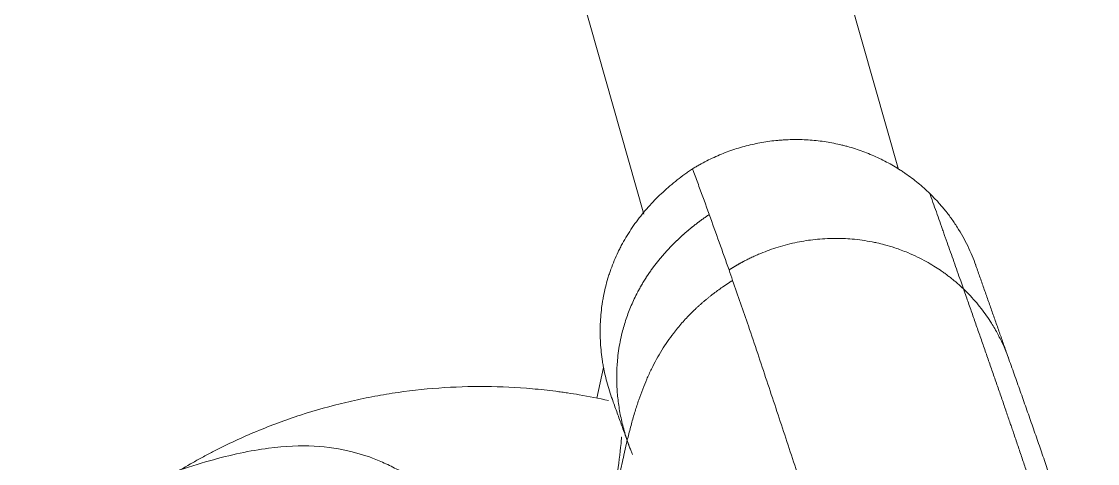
# Model space of a CAD drawing. Header units: millimetres. Extents: x 151130 to 215929, y 2134 to 34533.
# Drawn here: x 154953.4 to 155006.6, y 22740.7 to 22762.6 of the extents above; entities that cross this region are included whole.
import ezdxf

# ---------------------------------------------------------------- set-up
doc = ezdxf.new("R2010")
doc.units = ezdxf.units.MM
doc.layers.add('1', color=7, linetype='Continuous')

# ---------------------------------------------------------------- blocks, each defined once
blk = doc.blocks.new('SILLA GO 34006A')
at = {"layer": '1', "color": 0, "linetype": 'Continuous', "lineweight": 18}
for p, q in [((264.622, 485.698), (229.849, 423.288)), ((240.305, 415.961), (275.716, 479.517)), ((223.086, 419.334), (221.78, 418.508))]:
    blk.add_line(p, q, dxfattribs=at)
for points, knots in [([(212.501, 422.355), (212.457, 422.516), (212.375, 422.805), (212.215, 423.329), (211.932, 424.112), (211.121, 425.762), (209.418, 427.758), (206.117, 429.892), (201.626, 432.056), (197.975, 433.486), (195.293, 434.35)], [0, 0, 0, 0, 0.0369, 0.066275, 0.119492, 0.216923, 0.450423, 0.57672, 0.710346, 1, 1, 1, 1]), ([(222.107, 418.011), (221.844, 418.425), (221.57, 418.833), (221.173, 419.393), (221.001, 419.629), (220.826, 419.863), (220.709, 420.019), (220.649, 420.096), (220.351, 420.483), (220.107, 420.786), (219.36, 421.678), (218.84, 422.249), (217.759, 423.347), (217.197, 423.873), (216.033, 424.88), (215.43, 425.36), (214.493, 426.047), (214.176, 426.27), (213.692, 426.596), (213.529, 426.703), (213.201, 426.914), (213.037, 427.017), (212.21, 427.526), (211.535, 427.905), (210.159, 428.606), (209.458, 428.928), (208.03, 429.517), (207.302, 429.784), (206.376, 430.081), (206.19, 430.139), (205.816, 430.25), (205.628, 430.304), (205.064, 430.461), (204.685, 430.558), (204.305, 430.647)], [0, 0, 0, 0, 0.065712, 0.065712, 0.091664, 0.10464, 0.10464, 0.117617, 0.117617, 0.169521, 0.169521, 0.273331, 0.273331, 0.377141, 0.377141, 0.480951, 0.480951, 0.532856, 0.532856, 0.558808, 0.558808, 0.584761, 0.584761, 0.688571, 0.688571, 0.79238, 0.79238, 0.89619, 0.89619, 0.922143, 0.922143, 0.948095, 0.948095, 1, 1, 1, 1]), ([(222.275, 417.912), (222.29, 417.944), (222.305, 417.977), (222.453, 418.287), (222.597, 418.557), (222.832, 418.952), (222.914, 419.082), (223.04, 419.274), (223.083, 419.338), (223.171, 419.464), (223.215, 419.527), (223.441, 419.837), (223.633, 420.076), (223.939, 420.42), (224.044, 420.533), (224.259, 420.753), (224.369, 420.86), (224.707, 421.173), (224.943, 421.371), (225.251, 421.603), (225.313, 421.649), (225.438, 421.738), (225.628, 421.871), (225.953, 422.078), (226.221, 422.231), (226.425, 422.341), (226.494, 422.376), (226.632, 422.446), (226.702, 422.48), (227.052, 422.645), (227.338, 422.762), (227.703, 422.89), (227.777, 422.915), (227.925, 422.963), (227.999, 422.986), (228.222, 423.051), (228.372, 423.092), (228.825, 423.201), (229.13, 423.258), (229.748, 423.345), (230.056, 423.373), (230.673, 423.402), (230.98, 423.402), (231.596, 423.378), (231.903, 423.354), (232.364, 423.298), (232.594, 423.266), (232.862, 423.221), (232.977, 423.201), (233.054, 423.186), (233.092, 423.179), (233.13, 423.171)], [0, 0, 0, 0, 0.008376, 0.008376, 0.079206, 0.079206, 0.114621, 0.114621, 0.132329, 0.132329, 0.150036, 0.150036, 0.220867, 0.220867, 0.256282, 0.256282, 0.291697, 0.291697, 0.362527, 0.362527, 0.380235, 0.380235, 0.397942, 0.433358, 0.468773, 0.468773, 0.48648, 0.48648, 0.504188, 0.504188, 0.575018, 0.575018, 0.592726, 0.592726, 0.610433, 0.610433, 0.645848, 0.645848, 0.716679, 0.716679, 0.787509, 0.787509, 0.858339, 0.858339, 0.92917, 0.92917, 0.964585, 0.982292, 0.991146, 0.991146, 1, 1, 1, 1]), ([(232.119, 420.993), (232.121, 420.996), (232.33, 421.442), (232.641, 422.111), (232.976, 422.835), (233.104, 423.115), (233.13, 423.172)], [0, 0, 0, 0, 0.004792, 0.616541, 0.922416, 1, 1, 1, 1]), ([(233.13, 423.171), (233.196, 423.156), (233.261, 423.14), (233.39, 423.106), (233.584, 423.054), (233.903, 422.957), (234.156, 422.869), (234.407, 422.775), (234.531, 422.726), (234.9, 422.572), (235.14, 422.459), (235.609, 422.215), (235.838, 422.083), (236.286, 421.802), (236.504, 421.652), (236.824, 421.413), (236.929, 421.331), (237.084, 421.204), (237.136, 421.161), (237.237, 421.075), (237.288, 421.031), (237.537, 420.81), (237.727, 420.627), (238.092, 420.245), (238.266, 420.048), (238.598, 419.638), (238.756, 419.427), (238.979, 419.098), (239.052, 418.987), (239.158, 418.818), (239.192, 418.761), (239.26, 418.647), (239.427, 418.36), (239.577, 418.067), (239.797, 417.59), (239.897, 417.348), (240.076, 416.856), (240.156, 416.606), (240.259, 416.225), (240.291, 416.098), (240.335, 415.904), (240.349, 415.839), (240.376, 415.71), (240.388, 415.645), (240.448, 415.321), (240.484, 415.062), (240.535, 414.543), (240.55, 414.283), (240.554, 414.022)], [0, 0, 0, 0, 0.015625, 0.015625, 0.03125, 0.0625, 0.09375, 0.09375, 0.125, 0.125, 0.1875, 0.1875, 0.25, 0.25, 0.3125, 0.3125, 0.34375, 0.34375, 0.359375, 0.359375, 0.375, 0.375, 0.4375, 0.4375, 0.5, 0.5, 0.5625, 0.5625, 0.59375, 0.59375, 0.609375, 0.609375, 0.625, 0.6875, 0.6875, 0.75, 0.75, 0.8125, 0.8125, 0.84375, 0.84375, 0.859375, 0.859375, 0.875, 0.875, 0.9375, 0.9375, 1, 1, 1, 1]), ([(232.119, 420.993), (232.103, 420.996), (232.071, 421.002), (232.022, 421.011), (231.973, 421.02), (231.925, 421.029), (231.876, 421.038), (231.828, 421.046), (231.78, 421.054), (231.732, 421.062), (231.683, 421.07), (231.635, 421.077), (231.587, 421.084), (231.54, 421.091), (231.492, 421.098), (231.444, 421.105), (231.396, 421.111), (231.349, 421.118), (231.301, 421.124), (231.254, 421.13), (231.206, 421.136), (231.159, 421.141), (231.112, 421.146), (231.065, 421.152), (231.017, 421.157), (230.97, 421.161), (230.924, 421.166), (230.877, 421.17), (230.83, 421.174), (230.783, 421.178), (230.737, 421.182), (230.69, 421.186), (230.644, 421.189), (230.597, 421.192), (230.551, 421.195), (230.505, 421.198), (230.459, 421.2), (230.413, 421.203), (230.367, 421.205), (230.321, 421.207), (230.275, 421.209), (230.229, 421.211), (230.184, 421.212), (230.138, 421.214), (230.093, 421.215), (230.047, 421.216), (230.002, 421.216), (229.957, 421.217), (229.912, 421.217), (229.867, 421.217), (229.822, 421.217), (229.777, 421.217), (229.732, 421.217), (229.688, 421.216), (229.643, 421.215), (229.598, 421.214), (229.554, 421.213), (229.51, 421.212), (229.465, 421.21), (229.421, 421.209), (229.377, 421.207), (229.333, 421.205), (229.289, 421.203), (229.245, 421.2), (229.202, 421.198), (229.158, 421.195), (229.115, 421.192), (229.071, 421.189), (229.028, 421.185), (228.984, 421.182), (228.941, 421.178), (228.898, 421.175), (228.855, 421.171), (228.812, 421.166), (228.769, 421.162), (228.726, 421.158), (228.684, 421.153), (228.641, 421.148), (228.599, 421.143), (228.556, 421.138), (228.514, 421.132), (228.472, 421.127), (228.43, 421.121), (228.388, 421.115), (228.346, 421.109), (228.304, 421.102), (228.262, 421.096), (228.22, 421.089), (228.179, 421.083), (228.137, 421.076), (228.096, 421.068), (228.055, 421.061), (228.014, 421.054), (227.972, 421.046), (227.931, 421.038), (227.89, 421.03), (227.85, 421.022), (227.809, 421.014), (227.768, 421.005), (227.728, 420.997), (227.687, 420.988), (227.647, 420.979), (227.606, 420.97), (227.566, 420.961), (227.526, 420.951), (227.486, 420.942), (227.446, 420.932), (227.406, 420.922), (227.367, 420.912), (227.327, 420.901), (227.287, 420.891), (227.248, 420.88), (227.209, 420.87), (227.169, 420.859), (227.13, 420.848), (227.091, 420.836), (227.052, 420.825), (227.013, 420.814), (226.974, 420.802), (226.936, 420.79), (226.795, 420.746), (226.555, 420.666), (226.22, 420.539), (225.892, 420.399), (225.571, 420.247), (225.26, 420.085), (224.924, 419.892), (224.565, 419.664), (224.187, 419.396), (223.759, 419.058), (223.293, 418.639), (222.801, 418.124), (222.344, 417.567), (221.923, 416.968), (221.54, 416.326), (221.301, 415.846), (221.17, 415.553), (221.131, 415.462), (221.094, 415.376), (221.072, 415.32), (221.061, 415.295)], [0, 0, 0, 0, 0.003637, 0.007262, 0.010876, 0.014478, 0.018071, 0.021654, 0.025228, 0.028794, 0.032353, 0.035904, 0.039447, 0.042984, 0.046514, 0.050038, 0.053555, 0.057066, 0.060569, 0.064067, 0.067557, 0.07104, 0.074516, 0.077985, 0.081447, 0.084901, 0.088347, 0.091786, 0.095217, 0.098641, 0.102057, 0.105466, 0.108869, 0.112265, 0.115656, 0.119041, 0.12242, 0.125794, 0.129161, 0.132523, 0.135877, 0.139226, 0.142568, 0.145904, 0.149233, 0.152555, 0.155871, 0.159181, 0.162484, 0.165781, 0.169071, 0.172356, 0.175634, 0.178906, 0.182172, 0.185432, 0.188687, 0.191935, 0.195178, 0.198416, 0.201648, 0.204874, 0.208095, 0.211311, 0.214522, 0.217728, 0.220928, 0.224124, 0.227314, 0.230499, 0.233679, 0.236854, 0.240024, 0.243188, 0.246347, 0.249501, 0.252649, 0.255792, 0.25893, 0.262063, 0.265192, 0.268315, 0.271434, 0.274548, 0.277658, 0.280763, 0.283864, 0.28696, 0.290053, 0.293141, 0.296224, 0.299304, 0.302379, 0.30545, 0.308517, 0.311581, 0.31464, 0.317695, 0.320746, 0.323794, 0.326837, 0.329877, 0.332913, 0.335946, 0.338975, 0.342001, 0.345023, 0.348041, 0.351056, 0.354068, 0.357077, 0.360083, 0.363085, 0.366084, 0.369079, 0.372072, 0.375061, 0.378048, 0.381031, 0.384011, 0.386988, 0.413534, 0.439882, 0.466221, 0.492429, 0.518312, 0.544116, 0.578222, 0.612578, 0.647083, 0.699289, 0.751947, 0.80538, 0.85968, 0.915086, 0.971855, 0.979215, 0.986603, 0.994021, 1, 1, 1, 1]), ([(225.238, 407.008), (225.427, 407.397), (226.025, 408.606), (227.054, 410.652), (228.321, 413.169), (229.52, 415.575), (230.289, 417.155), (230.635, 417.873)], [0, 0, 0, 0, 0.110512, 0.343184, 0.575856, 0.808527, 1, 1, 1, 1]), ([(221.291, 416.272), (221.288, 416.279), (221.271, 416.27), (221.196, 416.203), (220.65, 415.754), (219.308, 414.706), (217.471, 413.482), (215.971, 412.743), (215.39, 412.499)], [0, 0, 0, 0, 0.142183, 0.203605, 0.262268, 0.470426, 0.803356, 1, 1, 1, 1]), ([(240.554, 414.022), (240.556, 413.844), (240.55, 413.488), (240.524, 413.131), (240.497, 412.864), (240.487, 412.774), (240.463, 412.596), (240.45, 412.507), (240.407, 412.242), (240.374, 412.066), (240.258, 411.545), (240.161, 411.204), (239.987, 410.701), (239.864, 410.379), (239.724, 410.063), (239.651, 409.912)], [0, 0, 0, 0, 0.12596, 0.251921, 0.251921, 0.314901, 0.314901, 0.377881, 0.377881, 0.503842, 0.503842, 0.755763, 0.755763, 0.881723, 1, 1, 1, 1])]:
    blk.add_open_spline(points, degree=3, knots=knots, dxfattribs=at)
for points, degree in [([(230.872, 418.365), (231.29, 419.235), (231.706, 420.111), (232.119, 420.993)], 3), ([(230.635, 417.873), (230.715, 418.037), (230.793, 418.201), (230.872, 418.365)], 3), ([(222.323, 418.019), (221.199, 415.616)], 1), ([(237.526, 405.473), (238.601, 407.716), (239.669, 409.95)], 2), ([(231.539, 393.3), (234.555, 399.191), (237.526, 405.473)], 2)]:
    blk.add_open_spline(points, degree=degree, dxfattribs=at)
at = {"layer": '1', "color": 0, "linetype": 'Continuous', "lineweight": 13}
for points, knots in [([(230.635, 417.873), (230.618, 417.877), (230.582, 417.885), (230.528, 417.897), (230.473, 417.909), (230.418, 417.921), (230.361, 417.933), (230.304, 417.944), (230.246, 417.956), (230.187, 417.967), (230.128, 417.979), (230.067, 417.99), (230.006, 418.001), (229.945, 418.012), (229.882, 418.022), (229.819, 418.033), (229.755, 418.043), (229.69, 418.053), (229.624, 418.063), (229.558, 418.072), (229.491, 418.081), (229.424, 418.09), (229.356, 418.099), (229.287, 418.107), (229.217, 418.115), (229.147, 418.122), (229.076, 418.129), (229.004, 418.136), (228.932, 418.142), (228.86, 418.148), (228.786, 418.153), (228.712, 418.158), (228.638, 418.163), (228.562, 418.167), (228.487, 418.17), (228.41, 418.173), (228.255, 418.178), (228.018, 418.181), (227.7, 418.175), (227.376, 418.159), (227.047, 418.132), (226.663, 418.088), (226.223, 418.018), (225.724, 417.913), (225.216, 417.779), (224.7, 417.616), (224.191, 417.428), (223.685, 417.215), (223.175, 416.978), (222.639, 416.704), (222.079, 416.393), (221.612, 416.117), (221.16, 415.84), (220.651, 415.518), (219.895, 415.028), (219.177, 414.557), (218.576, 414.171), (218.183, 413.924), (217.796, 413.687), (217.415, 413.462), (217.041, 413.248), (216.672, 413.047), (216.309, 412.858), (215.952, 412.682), (215.638, 412.536), (215.442, 412.45), (215.364, 412.416)], [0, 0, 0, 0, 0.003252, 0.006552, 0.009899, 0.013293, 0.016732, 0.020217, 0.023746, 0.02732, 0.030937, 0.034598, 0.038301, 0.042047, 0.045834, 0.049662, 0.053531, 0.05744, 0.061388, 0.065375, 0.069401, 0.073466, 0.077567, 0.081706, 0.085882, 0.090094, 0.094342, 0.098626, 0.102945, 0.107298, 0.111686, 0.116108, 0.120563, 0.125052, 0.129574, 0.134128, 0.138716, 0.157401, 0.176404, 0.195724, 0.215368, 0.235342, 0.26481, 0.295158, 0.326447, 0.358749, 0.392147, 0.423521, 0.457144, 0.493082, 0.531405, 0.572182, 0.590581, 0.626599, 0.680469, 0.752494, 0.780989, 0.808817, 0.83597, 0.862448, 0.888247, 0.913372, 0.937826, 0.961613, 0.984741, 1, 1, 1, 1]), ([(230.872, 418.365), (230.889, 418.361), (230.921, 418.354), (230.969, 418.343), (231.017, 418.332), (231.065, 418.321), (231.112, 418.31), (231.158, 418.298), (231.204, 418.287), (231.25, 418.275), (231.295, 418.263), (231.34, 418.252), (231.384, 418.24), (231.428, 418.227), (231.471, 418.215), (231.514, 418.203), (231.556, 418.191), (231.597, 418.179), (231.639, 418.166), (231.739, 418.136), (231.9, 418.084), (232.12, 418.008), (232.342, 417.925), (232.628, 417.81), (232.979, 417.655), (233.394, 417.449), (233.812, 417.214), (234.339, 416.883), (234.975, 416.418), (235.652, 415.812), (236.293, 415.117), (236.715, 414.558), (237.01, 414.107), (237.209, 413.779), (237.463, 413.309), (237.706, 412.779), (237.907, 412.249), (238.053, 411.788), (238.163, 411.366), (238.227, 411.064), (238.262, 410.87), (238.28, 410.769), (238.296, 410.668), (238.311, 410.568), (238.324, 410.469), (238.337, 410.37), (238.348, 410.272), (238.358, 410.175), (238.367, 410.078), (238.375, 409.982), (238.382, 409.887), (238.387, 409.792), (238.392, 409.699), (238.396, 409.606), (238.397, 409.544), (238.398, 409.514)], [0, 0, 0, 0, 0.003904, 0.00778, 0.011627, 0.015444, 0.019231, 0.022986, 0.026709, 0.0304, 0.034058, 0.037682, 0.041271, 0.044826, 0.048345, 0.051827, 0.055272, 0.05868, 0.06205, 0.065381, 0.083389, 0.101697, 0.120309, 0.139223, 0.174355, 0.210812, 0.248636, 0.287836, 0.358213, 0.435639, 0.504195, 0.584359, 0.603443, 0.63408, 0.676813, 0.732298, 0.775075, 0.814237, 0.849581, 0.88092, 0.889305, 0.897631, 0.905895, 0.914098, 0.922237, 0.930313, 0.938324, 0.94627, 0.954149, 0.961962, 0.969707, 0.977384, 0.984992, 0.992531, 1, 1, 1, 1]), ([(238.398, 409.514), (238.459, 409.641), (238.592, 409.919), (238.798, 410.349), (239.016, 410.803), (239.233, 411.257), (239.404, 411.615), (239.529, 411.876), (239.615, 412.057), (239.71, 412.255), (239.85, 412.549), (240.029, 412.924), (240.247, 413.379), (240.421, 413.745), (240.524, 413.96), (240.554, 414.022)], [0, 0, 0, 0, 0.084923, 0.185719, 0.286511, 0.387301, 0.488089, 0.524533, 0.560976, 0.608519, 0.65606, 0.756831, 0.85759, 0.958333, 1, 1, 1, 1]), ([(232.67, 397.863), (232.724, 397.966), (232.818, 398.149), (232.952, 398.412), (233.13, 398.761), (233.365, 399.224), (233.657, 399.803), (233.949, 400.385), (234.241, 400.97), (234.533, 401.557), (234.825, 402.147), (235.058, 402.62), (235.228, 402.967), (235.39, 403.297), (235.611, 403.748), (235.894, 404.329), (236.186, 404.929), (236.478, 405.53), (236.769, 406.132), (237.061, 406.735), (237.353, 407.34), (237.644, 407.945), (237.936, 408.551), (238.187, 409.074), (238.341, 409.395), (238.398, 409.514)], [0, 0, 0, 0, 0.027936, 0.04911, 0.070284, 0.121213, 0.172145, 0.223081, 0.27402, 0.324961, 0.375902, 0.42684, 0.447003, 0.465043, 0.511735, 0.562672, 0.613609, 0.664549, 0.715492, 0.76644, 0.817389, 0.868334, 0.919275, 0.970213, 1, 1, 1, 1]), ([(238.398, 409.514), (238.398, 409.498), (238.399, 409.468), (238.4, 409.422), (238.4, 409.377), (238.4, 409.332), (238.4, 409.287), (238.4, 409.242), (238.4, 409.197), (238.397, 409.01), (238.382, 408.684), (238.337, 408.224), (238.27, 407.778), (238.17, 407.281), (238.025, 406.734), (237.822, 406.144), (237.646, 405.727), (237.543, 405.507), (237.527, 405.474)], [0, 0, 0, 0, 0.011021, 0.021989, 0.032905, 0.043766, 0.054575, 0.065329, 0.076029, 0.086676, 0.200177, 0.311234, 0.419673, 0.525351, 0.676326, 0.825877, 0.973678, 1, 1, 1, 1])]:
    blk.add_open_spline(points, degree=3, knots=knots, dxfattribs=at)
blk = doc.blocks.new('*U99')
at = {"rotation": 90}
blk.add_blockref('SILLA GO 34006A', (242.339, -654.525), dxfattribs=at)
blk = doc.blocks.new('*U100')
at = {"color": 0, "linetype": 'ByBlock', "lineweight": -2, "transparency": 16777216, "rotation": 270}
blk.add_blockref('*U99', (215634.727, 34084.221, -2977.121), dxfattribs=at)
blk = doc.blocks.new('MRC90')
at = {"color": 5, "rotation": 45}
blk.add_blockref('*U100', (-128356.183, -175660.781), dxfattribs=at)

msp = doc.modelspace()

# ---------------------------------------------------------------- block references
at = {"color": 5}
msp.add_blockref('MRC90', (155393, 22008.219), dxfattribs=at)

doc.saveas('drawing.dxf')
